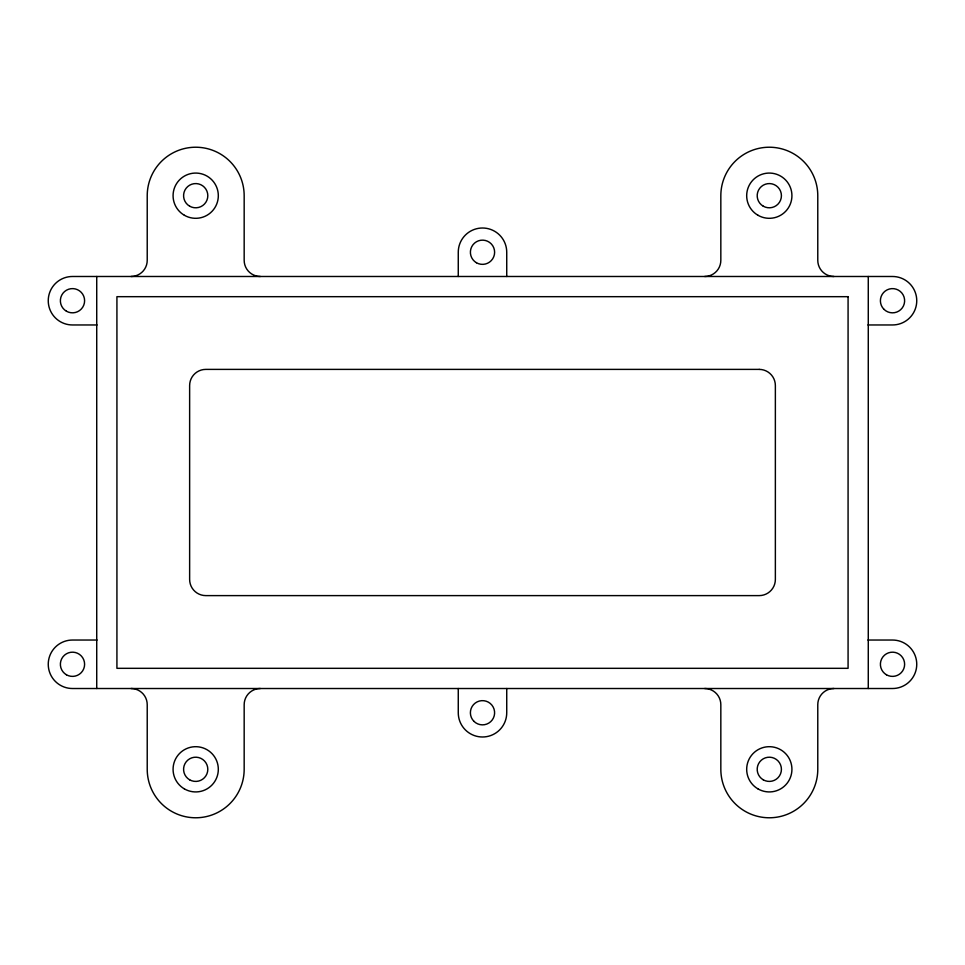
<?xml version="1.0" encoding="UTF-8"?>
<svg xmlns="http://www.w3.org/2000/svg" width="965" height="965" viewBox="0 0 965 965"><rect width="100%" height="100%" fill="white"/><g stroke="black" fill="none" stroke-linecap="round" stroke-linejoin="round"><path stroke-width="1.45" d="M97.031 324.964L72.484 324.964A24.234 24.234 0 0 1 48.25 300.718A24.234 24.234 0 0 1 72.484 276.485L892.516 276.485A24.234 24.234 0 0 1 916.75 300.718A24.234 24.234 0 0 1 892.516 324.964L867.969 324.964M97.031 640.036L72.484 640.036A24.234 24.234 0 0 0 48.25 664.282A24.234 24.234 0 0 0 72.484 688.515L892.516 688.515A24.234 24.234 0 0 0 916.75 664.282A24.234 24.234 0 0 0 892.516 640.036L867.969 640.036M868.271 276.485L868.271 688.515M506.734 276.485L506.734 252.251A24.234 24.234 0 0 0 482.5 228.005A24.234 24.234 0 0 0 458.266 252.251L458.266 276.485M506.734 688.515L506.734 712.749A24.234 24.234 0 0 1 482.5 736.995A24.234 24.234 0 0 1 458.266 712.749L458.266 688.515M96.729 276.485L96.729 688.515M260.321 276.485A16.164 16.164 0 0 1 244.169 260.321L244.169 195.69A48.479 48.479 0 0 0 195.69 147.223A48.479 48.479 0 0 0 147.223 195.69L147.223 260.321A16.164 16.164 0 0 1 131.059 276.485M833.941 276.485A16.164 16.164 0 0 1 817.777 260.321L817.777 195.69A48.479 48.479 0 0 0 769.31 147.223A48.479 48.479 0 0 0 720.831 195.69L720.831 260.321A16.164 16.164 0 0 1 704.679 276.485M131.059 688.515A16.164 16.164 0 0 1 147.223 704.679L147.223 769.31A48.479 48.479 0 0 0 195.69 817.777A48.479 48.479 0 0 0 244.169 769.31L244.169 704.679A16.164 16.164 0 0 1 260.321 688.515M704.679 688.515A16.164 16.164 0 0 1 720.831 704.679L720.831 769.31A48.479 48.479 0 0 0 769.31 817.777A48.479 48.479 0 0 0 817.777 769.31L817.777 704.679A16.164 16.164 0 0 1 833.941 688.515M848.078 296.677L116.922 296.677L116.922 668.323L848.078 668.323L848.078 296.677M759.214 369.39L205.786 369.39A16.164 16.164 0 0 0 189.635 385.554L189.635 579.446A16.164 16.164 0 0 0 205.786 595.61L759.214 595.61A16.164 16.164 0 0 0 775.365 579.446L775.365 385.554A16.164 16.164 0 0 0 759.214 369.39M184.387 215.279A22.617 22.617 0 0 0 218.319 195.69A22.617 22.617 0 0 0 184.387 176.1A22.617 22.617 0 0 0 184.387 215.279M757.995 788.9A22.617 22.617 0 0 0 791.927 769.31A22.617 22.617 0 0 0 757.995 749.721A22.617 22.617 0 0 0 757.995 788.9M763.243 779.804A12.123 12.123 0 0 0 781.421 769.31A12.123 12.123 0 0 0 763.243 758.816A12.123 12.123 0 0 0 763.243 779.804M883.94 309.295A12.123 12.123 0 0 0 904.217 303.854A12.123 12.123 0 0 0 889.38 289.017A12.123 12.123 0 0 0 883.94 309.295M476.445 262.745A12.123 12.123 0 0 0 494.623 252.251A12.123 12.123 0 0 0 476.445 241.757A12.123 12.123 0 0 0 476.445 262.745M763.243 206.184A12.123 12.123 0 0 0 781.421 195.69A12.123 12.123 0 0 0 763.243 185.196A12.123 12.123 0 0 0 763.243 206.184M757.995 215.279A22.617 22.617 0 0 0 791.927 195.69A22.617 22.617 0 0 0 757.995 176.1A22.617 22.617 0 0 0 757.995 215.279M473.936 721.325A12.123 12.123 0 0 0 494.201 715.885A12.123 12.123 0 0 0 479.364 701.048A12.123 12.123 0 0 0 473.936 721.325M66.428 311.213A12.123 12.123 0 0 0 84.606 300.718A12.123 12.123 0 0 0 66.428 290.224A12.123 12.123 0 0 0 66.428 311.213M184.387 788.9A22.617 22.617 0 0 0 218.319 769.31A22.617 22.617 0 0 0 184.387 749.721A22.617 22.617 0 0 0 184.387 788.9M189.635 206.184A12.123 12.123 0 0 0 207.813 195.69A12.123 12.123 0 0 0 189.635 185.196A12.123 12.123 0 0 0 189.635 206.184M189.635 779.804A12.123 12.123 0 0 0 207.813 769.31A12.123 12.123 0 0 0 189.635 758.816A12.123 12.123 0 0 0 189.635 779.804M886.449 674.776A12.123 12.123 0 0 0 904.627 664.282A12.123 12.123 0 0 0 886.449 653.788A12.123 12.123 0 0 0 886.449 674.776M66.428 674.776A12.123 12.123 0 0 0 84.606 664.282A12.123 12.123 0 0 0 66.428 653.788A12.123 12.123 0 0 0 66.428 674.776"/></g></svg>
